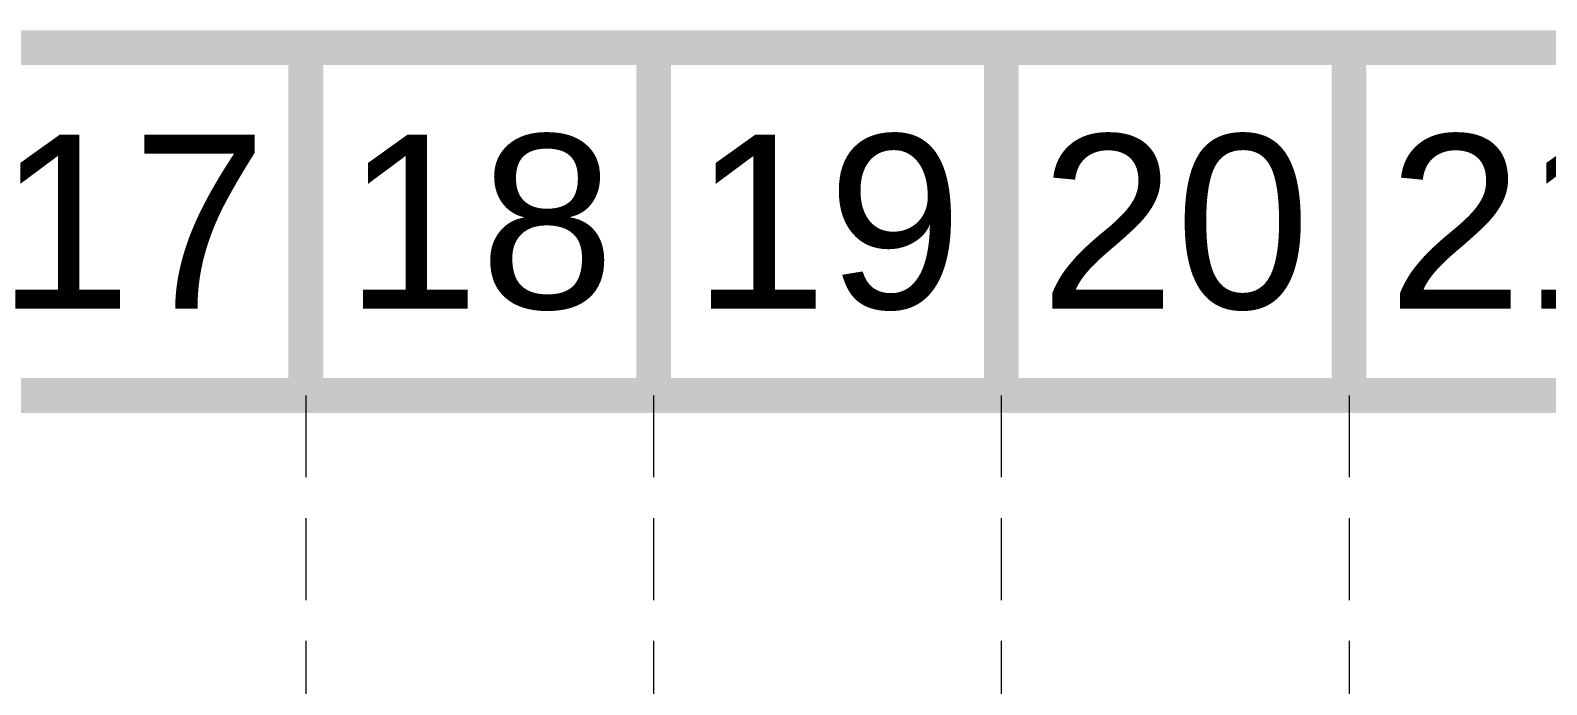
# Model space of a CAD drawing. Extents: x 33353 to 37237, y 80141 to 82571.
# Drawn here: x 34398.5 to 34662.7, y 82457.3 to 82571.3 of the extents above; entities that cross this region are included whole.
import ezdxf
from ezdxf.enums import TextEntityAlignment as Align

# ---------------------------------------------------------------- set-up
doc = ezdxf.new("R2010")
doc.units = 0
doc.header["$MEASUREMENT"] = 0
doc.linetypes.add('HIDDEN', pattern=[0.375, 0.25, -0.125])
doc.layers.add('BASE', color=7, linetype='Continuous')
doc.layers.add('GRID', color=254, linetype='HIDDEN')
doc.styles.get("Standard").update_dxf_attribs({"font": 'ARIAL.TTF'})

msp = doc.modelspace()

# ---------------------------------------------------------------- linework, layer by layer
at = {"layer": 'BASE', "const_width": 6.06}
for points in [[(33355.7, 80144.39), (37233.98, 80144.39), (37233.98, 82568.32), (33355.7, 82568.32)], [(33416.3, 80204.99), (37173.39, 80204.99), (37173.39, 82507.72), (33416.3, 82507.72)]]:
    msp.add_lwpolyline(points, close=True, dxfattribs=at)
for points in [[(34446.47, 82507.72), (34446.47, 82568.32)], [(34507.07, 82507.72), (34507.07, 82568.32)], [(34567.67, 82507.72), (34567.67, 82568.32)], [(34628.27, 82507.72), (34628.27, 82568.32)]]:
    msp.add_lwpolyline(points, dxfattribs=at)
at = {"layer": 'GRID', "linetype": 'HIDDEN', "lineweight": 15, "ltscale": 57}
for p, q in [((34446.47, 82507.72), (34446.47, 80386.52)), ((34507.07, 82507.72), (34507.07, 80386.52)), ((34567.67, 82507.72), (34567.67, 80386.52)), ((34628.27, 82507.72), (34628.27, 80386.52))]:
    msp.add_line(p, q, dxfattribs=at)

# ---------------------------------------------------------------- texts
at = {"layer": 'BASE'}
for s, p in [('17', (34416.17, 82538.02)), ('18', (34476.77, 82538.02)), ('19', (34537.37, 82538.02)), ('20', (34597.97, 82538.02)), ('21', (34658.56, 82538.02))]:
    msp.add_text(s, height=30.299, dxfattribs=at).set_placement(p, align=Align.MIDDLE_CENTER)

doc.saveas('drawing.dxf')
